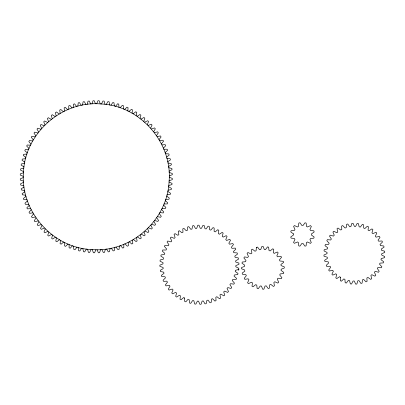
<?xml version="1.0" encoding="UTF-8"?>
<svg xmlns="http://www.w3.org/2000/svg" width="405" height="405" viewBox="0 0 405 405"><rect width="100%" height="100%" fill="white"/><g stroke="black" fill="none" stroke-linecap="round" stroke-linejoin="round"><path stroke-width="0.61" d="M68.754 109.223L68.759 105.867L69.873 105.442L72.1 107.953M123.814 244.306L123.814 247.663L122.695 248.083L120.467 245.572M64.729 242.519L64.527 245.87L65.615 246.361L67.994 243.987M127.838 111.005L128.041 107.659L126.952 107.168L124.573 109.537M73.229 107.568L73.452 104.217L74.596 103.867L76.651 106.52M119.338 245.962L119.116 249.308L117.971 249.657L115.916 247.01M60.497 240.317L60.077 243.643L61.13 244.205L63.656 241.993M132.076 113.213L132.491 109.882L131.438 109.325L128.911 111.532M77.806 106.206L78.246 102.88L79.41 102.607L81.289 105.386M114.762 247.318L114.321 250.644L113.162 250.923L111.279 248.143M56.416 237.836L55.779 241.132L56.796 241.76L59.459 239.719M136.151 115.688L136.789 112.393L135.771 111.765L133.108 113.805M82.458 105.148L83.116 101.857L84.296 101.66L85.992 104.556M110.109 248.376L109.451 251.667L108.272 251.864L106.576 248.969M52.508 235.097L51.658 238.348L52.63 239.041L55.419 237.178M140.064 118.427L140.91 115.182L139.938 114.488L137.148 116.351M87.171 104.399L88.042 101.159L89.232 101.037L90.735 104.039M105.396 249.126L104.525 252.371L103.336 252.487L101.832 249.49M238.616 270.317L238.925 269.158M48.782 232.111L47.724 235.295L48.651 236.049L51.556 234.373M143.785 121.414L144.843 118.23L143.917 117.475L141.011 119.151M91.925 103.958L93.008 100.779L94.198 100.739L95.504 103.832M100.642 249.571L99.559 252.745L98.369 252.786L97.063 249.693M45.264 228.886L43.998 231.994L44.874 232.809L47.886 231.326M147.304 124.639L148.569 121.53L147.693 120.72L144.681 122.199M96.694 103.827L97.985 100.729L99.174 100.764L100.273 103.938M95.874 249.698L94.583 252.796L93.393 252.76L92.294 249.591M41.968 225.438L40.5 228.455L41.32 229.326L44.418 228.045M150.599 128.091L152.067 125.069L151.247 124.203L148.149 125.484M101.468 104.014L102.951 101.002L104.141 101.118L105.027 104.353M91.105 249.515L89.616 252.523L88.427 252.411L87.541 249.171M38.9 221.783L37.24 224.699L37.999 225.62L41.178 224.542M153.667 131.746L155.328 128.831L154.568 127.909L151.389 128.982M106.211 104.505L107.892 101.604L109.072 101.792L109.745 105.082M86.356 249.019L84.675 251.925L83.496 251.733L82.822 248.447M36.075 217.93L34.228 220.735L34.926 221.702L38.171 220.836M156.492 135.594L158.34 132.794L157.641 131.827L154.396 132.693M110.919 105.31L112.782 102.521L113.947 102.789L114.407 106.115M81.653 248.214L79.785 251.004L78.621 250.735L78.165 247.415M33.514 213.906L31.489 216.579L32.122 217.591L35.412 216.943M159.054 139.619L161.079 136.946L160.446 135.933L157.155 136.586M115.557 106.419L117.602 103.761L118.746 104.105L118.989 107.452M77.011 247.106L74.966 249.769L73.821 249.424L73.578 246.078M31.22 209.719L29.023 212.255L29.585 213.308L32.916 212.873M161.347 143.805L163.544 141.269L162.982 140.216L159.651 140.651M120.118 107.831L122.335 105.31L123.454 105.73L123.469 109.087M72.449 245.693L70.237 248.214L69.118 247.799L69.098 244.443M29.2 205.396L26.846 207.78L27.337 208.869L30.689 208.651M163.367 148.134L165.726 145.744L165.23 144.661L161.879 144.874M27.474 200.946L24.963 203.173L25.388 204.292L28.745 204.292M165.093 152.579L167.604 150.351L167.179 149.237L163.822 149.232M26.041 196.395L23.389 198.455L23.738 199.594L27.089 199.817M166.526 157.135L169.179 155.075L168.829 153.93L165.478 153.708M24.907 191.757L22.128 193.641L22.402 194.8L25.728 195.24M167.66 161.767L170.439 159.889L170.166 158.725L166.84 158.284M24.077 187.059L21.181 188.755L21.379 189.93L24.67 190.588M168.49 166.47L171.386 164.774L171.188 163.595L167.898 162.937M23.561 182.311L20.559 183.814L20.68 185.004L23.92 185.875M169.006 171.214L172.009 169.71L171.887 168.526L168.647 167.65M23.353 177.547L20.26 178.848L20.301 180.043L23.48 181.121M169.214 175.983L172.307 174.682L172.267 173.487L169.088 172.403M23.46 172.773L20.285 173.872L20.25 175.066L23.348 176.352M169.113 180.751L172.282 179.658L172.317 178.463L169.219 177.177M23.875 168.019L20.64 168.905L20.523 170.095L23.53 171.583M168.693 185.51L171.933 184.619L172.044 183.43L169.037 181.946M24.604 163.301L21.313 163.974L21.121 165.154L24.027 166.835M167.969 190.223L171.254 189.55L171.447 188.371L168.541 186.69M25.636 158.644L22.31 159.099L22.042 160.264L24.832 162.132M166.931 194.886L170.257 194.425L170.525 193.266L167.736 191.398M26.973 154.062L23.622 154.3L23.282 155.444L25.94 157.489M165.594 199.468L168.946 199.23L169.285 198.085L166.627 196.04M28.603 149.577L25.247 149.597L24.832 150.716L27.353 152.928M163.964 203.953L167.321 203.933L167.736 202.814L165.215 200.596M30.527 145.208L27.175 145.01L26.689 146.099L29.059 148.473M162.04 208.322L165.392 208.519L165.878 207.431L163.509 205.057M32.734 140.975L29.403 140.555L28.841 141.608L31.053 144.134M159.833 212.554L163.164 212.969L163.726 211.916L161.514 209.39M35.21 136.895L31.914 136.257L31.286 137.275L33.326 139.938M157.358 216.635L160.653 217.267L161.281 216.25L159.241 213.587M37.948 132.987L34.698 132.136L34.01 133.108L35.868 135.903M154.619 220.543L157.869 221.393L158.557 220.416L156.7 217.627M40.935 129.266L37.751 128.203L36.997 129.129L38.672 132.035M151.632 224.264L154.816 225.322L155.571 224.4L153.895 221.489M44.16 125.747L41.052 124.482L40.237 125.353L41.72 128.365M148.407 227.782L151.516 229.048L152.331 228.172L150.847 225.165M47.608 122.447L44.59 120.979L43.72 121.799L45.001 124.902M144.96 231.083L147.977 232.546L148.848 231.731L147.567 228.628M51.268 119.379L48.352 117.718L47.431 118.478L48.504 121.657M141.299 234.151L144.22 235.811L145.137 235.047L144.064 231.873M55.115 116.559L52.316 114.711L51.344 115.41L52.21 118.65M137.452 236.971L140.251 238.818L141.223 238.12L140.358 234.88M59.14 113.992L56.467 111.967L55.455 112.6L56.108 115.891M133.427 239.532L136.1 241.562L137.113 240.929L136.46 237.634M63.327 111.699L60.79 109.502L59.737 110.069L60.173 113.395M129.241 241.831L131.777 244.028L132.83 243.461L132.394 240.135M67.65 109.684L65.266 107.325L64.177 107.821L64.395 111.167M124.917 243.845L127.302 246.205L128.39 245.708L128.172 242.357M184.69 298.07L184.67 301.421L185.799 301.857L188.026 299.351L189.165 299.705L189.586 303.031L190.76 303.315L192.643 300.54L193.818 300.743L194.668 303.988L195.868 304.115L197.377 301.117L198.566 301.168L199.832 304.271L201.042 304.241L202.141 301.072L203.33 300.966L204.991 303.877L206.185 303.689L206.864 300.404L208.023 300.145L210.053 302.813L211.213 302.474L211.456 299.128L212.574 298.718L214.933 301.097L216.037 300.611L215.84 297.26L216.898 296.708L219.545 298.763L220.573 298.131L219.945 294.84L220.917 294.151L223.813 295.842L224.755 295.083L223.702 291.904L224.578 291.094L227.666 292.39L228.501 291.519L227.038 288.497L227.802 287.58L231.037 288.466L231.746 287.489L229.903 284.69L230.541 283.682L233.862 284.138L234.439 283.075L232.247 280.538L232.748 279.455L236.1 279.475L236.535 278.346L234.029 276.119L234.384 274.98L237.71 274.56L237.993 273.385L235.219 271.502L235.421 270.327L238.666 269.477L238.793 268.277L235.796 266.768L235.842 265.579L238.95 264.313L238.92 263.103L235.75 262.005L235.644 260.815L238.555 259.154L238.368 257.96L235.082 257.281L234.819 256.122L237.492 254.092L237.153 252.933L233.806 252.69L233.396 251.571L235.776 249.212L235.29 248.108L231.938 248.305L231.387 247.247L233.442 244.6L232.809 243.567L229.519 244.2L228.83 243.223L230.521 240.332L229.762 239.39L226.582 240.443L225.772 239.568L227.068 236.48L226.198 235.644L223.175 237.107L222.259 236.343L223.145 233.108L222.168 232.399L219.368 234.242L218.361 233.604L218.816 230.283L217.753 229.706L215.217 231.898L214.134 231.397L214.154 228.045L213.025 227.61L210.797 230.116L209.658 229.762L209.238 226.435L208.064 226.152L206.18 228.926L205.006 228.724L204.155 225.479L202.956 225.352L201.447 228.349L200.257 228.298L198.992 225.195L197.782 225.226L196.683 228.395L195.494 228.501L193.833 225.59L192.638 225.777L191.96 229.063L190.801 229.321L188.77 226.653L187.611 226.992L187.368 230.339L186.249 230.749L183.89 228.369L182.787 228.855L182.984 232.207L181.926 232.759L179.278 230.703L178.246 231.336L178.878 234.627L177.901 235.315L175.011 233.624L174.069 234.384L175.122 237.563L174.246 238.373L171.158 237.077L170.323 237.948L171.786 240.97L171.021 241.886L167.786 241L167.078 241.977L168.92 244.777L168.283 245.784L164.962 245.329L164.384 246.392L166.577 248.928L166.075 250.012L162.724 249.991L162.289 251.12L164.794 253.348L164.44 254.487L161.114 254.907L160.831 256.081L163.605 257.965L163.402 259.139L160.157 259.99L160.031 261.19L163.028 262.698L162.977 263.888L159.874 265.154L159.904 266.363L163.073 267.462L163.18 268.652L160.269 270.312L160.456 271.507L163.736 272.185L164 273.345L161.332 275.375L161.671 276.534L165.017 276.777L165.427 277.896L163.048 280.255L163.534 281.359L166.88 281.161L167.437 282.219L165.382 284.867L166.015 285.9L169.305 285.267L169.994 286.244L168.303 289.135L169.062 290.076L172.241 289.023L173.051 289.899L171.75 292.987L172.626 293.822L175.643 292.359L176.565 293.124L175.679 296.359L176.656 297.067L179.456 295.225L180.463 295.863L180.007 299.184L181.07 299.761L183.607 297.569L184.69 298.07M293.493 233.933L293.468 235.016L290.76 236.94L291.053 238.099L294.42 238.484L294.946 239.436L293.559 242.458L294.394 243.314L297.503 241.962L298.434 242.524L298.743 245.835L299.897 246.159L301.912 243.435L303.001 243.456L304.925 246.169L306.084 245.875L306.469 242.504L307.42 241.982L310.443 243.364L311.298 242.534L309.947 239.421L310.508 238.494L313.819 238.18L314.143 237.031L311.415 235.011L311.44 233.928L314.148 232.004L313.855 230.845L310.483 230.455L309.962 229.508L311.349 226.486L310.513 225.625L307.4 226.977L306.474 226.42L306.165 223.109L305.011 222.78L302.996 225.509L301.907 225.489L299.983 222.775L298.824 223.069L298.439 226.441L297.488 226.962L294.465 225.575L293.61 226.41L294.962 229.524L294.4 230.45L291.089 230.764L290.765 231.913L293.493 233.933M23.475 172.176C20.068 211.025 52.731 248.078 91.697 249.571C130.547 252.978 167.599 220.32 169.093 181.349C172.5 142.504 139.841 105.447 100.87 103.953C62.026 100.546 24.968 133.21 23.475 172.176M256.406 247.384L256.071 250.761L254.968 251.242L252.381 249.156L251.343 249.758L251.89 253.105L250.953 253.854L247.911 252.512L247.065 253.358L248.462 256.451L247.749 257.418L244.463 256.907L243.866 257.945L246.017 260.567L245.577 261.686L242.271 262.045L241.962 263.199L244.716 265.179L244.585 266.374L241.486 267.573L241.486 268.768L244.655 269.968L244.838 271.158L242.155 273.117L242.463 274.276L245.84 274.61L246.321 275.714L244.235 278.301L244.833 279.339L248.184 278.792L248.933 279.728L247.592 282.771L248.437 283.616L251.53 282.219L252.497 282.933L251.986 286.219L253.019 286.816L255.646 284.669L256.765 285.105L257.124 288.411L258.279 288.719L260.258 285.965L261.453 286.097L262.653 289.2L263.847 289.2L265.047 286.026L266.237 285.844L268.196 288.527L269.355 288.218L269.69 284.842L270.793 284.361L273.38 286.446L274.418 285.849L273.871 282.498L274.808 281.748L277.85 283.095L278.696 282.244L277.298 279.156L278.012 278.189L281.298 278.701L281.895 277.663L279.749 275.035L280.184 273.917L283.49 273.562L283.799 272.403L281.045 270.424L281.176 269.229L284.275 268.029L284.275 266.834L281.105 265.634L280.923 264.445L283.606 262.486L283.298 261.331L279.921 260.992L279.44 259.894L281.526 257.302L280.928 256.264L277.577 256.816L276.828 255.874L278.174 252.836L277.324 251.986L274.236 253.383L273.264 252.674L273.775 249.389L272.742 248.786L270.115 250.938L268.996 250.498L268.642 247.192L267.482 246.883L265.503 249.637L264.308 249.505L263.108 246.407L261.913 246.407L260.714 249.581L259.524 249.758L257.565 247.075L256.406 247.384M340.62 277.329L340.276 280.7L341.344 281.232L343.82 278.918L344.928 279.354L345.176 282.736L346.321 283.07L348.356 280.366L349.525 280.599L350.355 283.885L351.54 284.021L353.074 280.999L354.269 281.029L355.656 284.123L356.845 284.047L357.833 280.807L359.012 280.63L360.916 283.434L362.075 283.151L362.485 279.789L363.614 279.409L365.973 281.839L367.067 281.364L366.884 277.977L367.932 277.41L370.681 279.394L371.674 278.736L370.909 275.43L371.841 274.691L374.893 276.169L375.754 275.344L374.428 272.226L375.217 271.335L378.478 272.256L379.186 271.299L377.339 268.459L377.956 267.442L381.333 267.786L381.859 266.718L379.546 264.242L379.981 263.134L383.363 262.885L383.702 261.741L380.994 259.706L381.226 258.537L384.517 257.707L384.649 256.522L381.626 254.988L381.657 253.798L384.75 252.406L384.674 251.216L381.434 250.229L381.257 249.05L384.061 247.151L383.783 245.992L380.416 245.582L380.037 244.448L382.467 242.089L381.991 240.995L378.609 241.177L378.037 240.13L380.022 237.381L379.363 236.388L376.063 237.153L375.319 236.221L376.797 233.169L375.972 232.308L372.853 233.634L371.962 232.845L372.889 229.584L371.927 228.876L369.087 230.723L368.069 230.106L368.413 226.734L367.345 226.203L364.87 228.516L363.761 228.081L363.513 224.699L362.374 224.36L360.334 227.068L359.164 226.835L358.339 223.545L357.154 223.413L355.615 226.435L354.426 226.405L353.038 223.312L351.849 223.388L350.862 226.628L349.682 226.805L347.779 224L346.619 224.284L346.209 227.645L345.08 228.025L342.716 225.595L341.623 226.071L341.805 229.453L340.757 230.025L338.013 228.04L337.016 228.698L337.78 231.999L336.849 232.743L333.801 231.265L332.935 232.09L334.262 235.209L333.477 236.1L330.212 235.173L329.508 236.135L331.356 238.975L330.733 239.993L327.361 239.649L326.83 240.717L329.143 243.192L328.708 244.301L325.326 244.549L324.992 245.693L327.701 247.728L327.463 248.898L324.177 249.728L324.041 250.913L327.063 252.447L327.032 253.636L323.939 255.023L324.015 256.213L327.255 257.205L327.437 258.38L324.633 260.283L324.911 261.443L328.273 261.853L328.652 262.982L326.222 265.346L326.698 266.439L330.085 266.257L330.652 267.305L328.668 270.054L329.331 271.046L332.632 270.282L333.371 271.213L331.897 274.261L332.718 275.127L335.836 273.8L336.727 274.59L335.806 277.85L336.763 278.559L339.603 276.711L340.62 277.329"/></g></svg>
